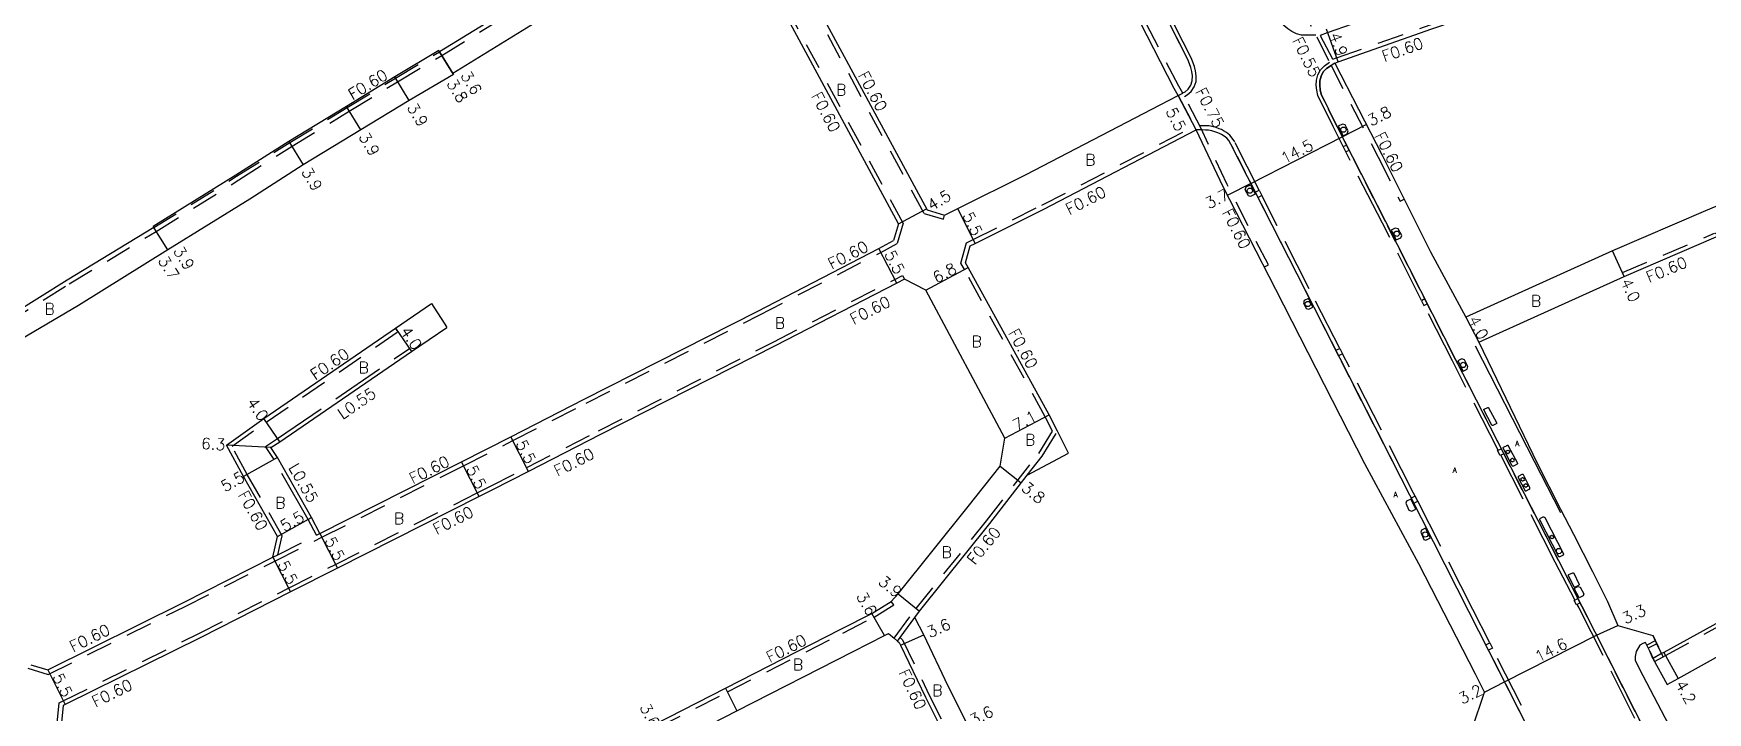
# Model space of a CAD drawing. Header units: metres. Extents: x -2400 to -1600, y -109800 to -109200.
# Drawn here: x -2226.4 to -1989.3, y -109442.1 to -109346 of the extents above; entities that cross this region are included whole.
import ezdxf

# ---------------------------------------------------------------- set-up
doc = ezdxf.new("R2010")
doc.units = ezdxf.units.M
doc.header["$LTSCALE"] = 2.5
for name, pattern in [('2213000', [1.5, 1, -0.5]), ('2232000', [2.5, 1.5, -1]), ('2233000', [4, 3, -1])]:
    doc.linetypes.add(name, pattern=pattern)
doc.layers.get('0').update_dxf_attribs({"color": 150, "lineweight": 30})
for name, color, linetype in [('2101000', 177, 'Continuous'), ('2102000', 191, 'Continuous'), ('2102001', 191, 'Continuous'), ('2213000', 6, '2213000'), ('2214000', 6, 'Continuous'), ('2214120', 2, 'Continuous'), ('2214990', 7, 'Continuous'), ('2232000', 4, '2232000'), ('2233000', 62, '2233000'), ('2235000', 7, 'Continuous'), ('2236000', 3, 'Continuous'), ('2236100', 96, 'Continuous'), ('2238000', 11, 'Continuous'), ('2239000', 3, 'Continuous'), ('6131000', 26, '613227'), ('9107000', 111, 'Continuous'), ('9201100', 215, 'Continuous'), ('9201500', 222, 'Continuous'), ('9202100', 82, 'Continuous'), ('9203500', 155, 'Continuous')]:
    doc.layers.add(name, color=color, linetype=linetype)
doc.styles.add('Dm_Anotation', font='txt.shx', dxfattribs={"bigfont": 'pscdm.shx'})
doc.linetypes.add('613227', pattern='A,3.5,[1,dmdr.shx,S=0.15,R=0,X=0,Y=0],0,[1,dmdr.shx,S=0.075,R=0,X=0,Y=0],1.5', length=5)

# ---------------------------------------------------------------- blocks, each defined once
blk = doc.blocks.new('223900')
blk.add_lwpolyline([(-0.22, -0.37), (-0.44, -0.3), (-0.47, -0.27), (-0.48, -0.24), (-0.44, 0.01), (-0.48, 0.23), (-0.47, 0.27), (-0.45, 0.29), (-0.21, 0.38), (-0.04, 0.53), (0, 0.54), (0.03, 0.53), (0.22, 0.37), (0.44, 0.3), (0.47, 0.27), (0.48, 0.24), (0.44, -0.01), (0.48, -0.23), (0.47, -0.27), (0.45, -0.29), (0.21, -0.38), (0.04, -0.53), (0, -0.54), (-0.03, -0.53)], close=True)
blk = doc.blocks.new('223800')
blk.add_circle((0, 0), 0.75)

msp = doc.modelspace()

# ---------------------------------------------------------------- linework, layer by layer
at = {"layer": '2101000'}
for points in [[(-2088.26, -109307.71), (-2098.72, -109313), (-2098.79, -109312.87), (-2107.38, -109317.16), (-2107.29, -109317.34), (-2111.65, -109319.54), (-2122.11, -109324.8), (-2122.84, -109325.19), (-2123.32, -109327.44), (-2123.23, -109327.62), (-2116.55, -109339.99), (-2099.85, -109370.93)], [(-2064.29, -109354.73), (-2064.83, -109353.76), (-2073.51, -109336.86), (-2080.75, -109322.59), (-2088.26, -109307.71)], [(-2103.89, -109372.9), (-2120.51, -109342.13), (-2127.19, -109329.75), (-2128.03, -109328.12), (-2130.36, -109329.5), (-2136.81, -109333.31), (-2146.44, -109339.05), (-2154.74, -109344.07), (-2167.01, -109351.61), (-2166.9, -109351.78), (-2173.22, -109355.44), (-2180.06, -109359.61), (-2188.19, -109364.56), (-2195.78, -109369.42), (-2207.4, -109376.59), (-2220.02, -109384.48), (-2239.07, -109395.68)], [(-2042.12, -109350.15), (-2041.61, -109349.96), (-2028.38, -109345.28), (-2014.97, -109340.69), (-1996.94, -109334.49)], [(-2156.61, -109340.99), (-2168.9, -109348.54), (-2169, -109348.37), (-2175.25, -109352.11), (-2182.09, -109356.28), (-2190.22, -109361.23), (-2197.74, -109366), (-2209.46, -109373.28), (-2209.36, -109373.45), (-2221.65, -109380.9), (-2241.26, -109393.15)], [(-2042.12, -109350.15), (-2035.4, -109363.19), (-2028.57, -109376.89), (-2023.53, -109386.14)], [(-2097.36, -109371.69), (-2095.49, -109370.73), (-2085.82, -109365.91), (-2066.84, -109356.06), (-2064.29, -109354.73)], [(-2085.68, -109408.51), (-2079.8, -109405.39), (-2081.38, -109402.29), (-2082.57, -109399.94), (-2094.04, -109379.11), (-2094.41, -109378.41), (-2093.74, -109376.01), (-2093.06, -109375.67), (-2083.32, -109370.81), (-2061.75, -109359.61)], [(-2020.92, -109439.22), (-2022.17, -109436.68), (-2030.21, -109421.06), (-2037.85, -109406.88), (-2050.43, -109382.2), (-2057.9, -109367.65), (-2061.75, -109359.61)], [(-1964.17, -109360.38), (-1964.76, -109360.63), (-1989.61, -109371.08), (-2002.75, -109376.71), (-2023.53, -109386.14)], [(-2021.68, -109389.68), (-2001.1, -109380.35), (-1988.08, -109374.77), (-1963.21, -109364.32), (-1960.19, -109365.89), (-1957.05, -109381.75), (-1953.66, -109397.85), (-1952.29, -109404.28), (-1951.92, -109405.86), (-1953.7, -109410), (-1954.14, -109410.25), (-1973.41, -109421.46), (-1975.61, -109422.68), (-1995.5, -109433.6)], [(-1993.47, -109437.28), (-1973.64, -109426.27), (-1951.9, -109413.92), (-1942.84, -109408.24), (-1936.21, -109404.03), (-1929.4, -109399.74), (-1915.35, -109390.24), (-1911.89, -109387.7), (-1895.37, -109376.01), (-1891.1, -109372.95), (-1883.15, -109367.02), (-1882.77, -109366.74)], [(-2185.84, -109416.76), (-2165.78, -109406.63), (-2158.78, -109403.06), (-2148.4, -109397.76), (-2123.93, -109385.31), (-2106.67, -109376.42), (-2104.6, -109375.29)], [(-2089.49, -109407.23), (-2088.83, -109403.28), (-2100.04, -109382.31), (-2103.06, -109380.75), (-2104.14, -109381.31), (-2121.37, -109390.18), (-2146.1, -109402.76), (-2156.28, -109407.96), (-2161.38, -109410.59), (-2163.3, -109411.54), (-2183.35, -109421.67), (-2190.01, -109425.04), (-2202.72, -109431.47), (-2221.91, -109441), (-2222.19, -109441.14), (-2222.44, -109443.53), (-2222.25, -109443.9), (-2221.06, -109446.3)], [(-2192.5, -109420.13), (-2191.83, -109417.21), (-2196.66, -109408.69), (-2199.07, -109404.23), (-2193.79, -109400.49), (-2175.12, -109387.7)], [(-2021.68, -109389.68), (-2013.46, -109406.82), (-2010.12, -109413.3), (-2008.29, -109416.84), (-2005.61, -109422.15), (-2003.46, -109426.38), (-2002, -109429.79), (-1997.05, -109431.23), (-1996.87, -109431.64), (-1996.29, -109432.86)], [(-2185.84, -109416.76), (-2187.03, -109414.52), (-2191.87, -109405.99), (-2192.78, -109404.6), (-2191.52, -109403.78), (-2172.86, -109391)], [(-2143.31, -109446.3), (-2138.44, -109443.8), (-2128.41, -109438.67), (-2112.04, -109430.32), (-2107.65, -109428.08), (-2104.95, -109426.39), (-2103.95, -109425.29), (-2094.03, -109412.93), (-2089.49, -109407.23)], [(-2092.86, -109446.3), (-2094.21, -109443.61), (-2096.84, -109438.38), (-2100.33, -109431.11), (-2101.58, -109428.64), (-2100.92, -109427.75), (-2090.95, -109415.33), (-2085.68, -109408.51)], [(-2226.78, -109435.34), (-2224.39, -109436.09), (-2205.18, -109426.55), (-2192.5, -109420.13)], [(-2135.42, -109446.3), (-2126.77, -109441.88), (-2110.33, -109433.49), (-2105.87, -109431.21), (-2105.29, -109430.91), (-2104.49, -109431.6), (-2104.03, -109431.99), (-2103.8, -109432.19), (-2103.6, -109432.6), (-2100.09, -109439.94), (-2097.43, -109445.23), (-2096.89, -109446.3)], [(-1997.48, -109433.45), (-1998.1, -109432.22), (-1998.48, -109432.33), (-1998.92, -109432.58), (-1999.41, -109433.47), (-1999.57, -109434.17), (-1999.55, -109434.69), (-1998.99, -109435.89), (-1995.37, -109442.81), (-1995.14, -109443.26), (-1990.17, -109452.96), (-1985.75, -109461.73)], [(-1995.5, -109433.6), (-1995.83, -109433.78)]]:
    msp.add_lwpolyline(points, dxfattribs=at)
at = {"layer": '2101000', "flags": 128}
for points in [[(-2103.89, -109372.9), (-2104.6, -109375.29)], [(-2099.85, -109370.93), (-2097.36, -109371.69)]]:
    msp.add_lwpolyline(points, dxfattribs=at)
at = {"layer": '2102000'}
for points in [[(-2175.12, -109387.7), (-2170.02, -109384.21)], [(-2172.86, -109391), (-2167.86, -109387.58)], [(-1997.08, -109434.47), (-1997.48, -109433.45)], [(-1997.08, -109434.47), (-1995.04, -109438.15), (-1993.47, -109437.28)], [(-1996.29, -109432.86), (-1995.83, -109433.78)], [(-2021.66, -109446.3), (-2022.63, -109444.43), (-2020.92, -109439.22)]]:
    msp.add_lwpolyline(points, dxfattribs=at)
at = {"layer": '2102001'}
msp.add_lwpolyline([(-2170.02, -109384.21), (-2169.69, -109384.72), (-2168.16, -109387.12), (-2167.86, -109387.58)], dxfattribs=at)
at = {"layer": '2213000'}
for points in [[(-2063.64, -109354.39), (-2063.61, -109354.37), (-2063.31, -109354.23), (-2062.88, -109353.83), (-2062.51, -109353.26), (-2062.29, -109352.64), (-2062.26, -109351.97), (-2062.35, -109351.34), (-2062.49, -109350.78), (-2062.84, -109349.85), (-2063.34, -109348.8), (-2064.75, -109346.04), (-2066.04, -109343.46)], [(-1988.5, -109463.46), (-1993.96, -109452.94), (-1997.85, -109445.32), (-2007.11, -109427.06), (-2010.43, -109420.59), (-2024.99, -109392.11), (-2034.91, -109372.6), (-2041.9, -109358.91), (-2044.02, -109354.56), (-2044.17, -109353.92), (-2044.24, -109353.28), (-2044.21, -109352.64), (-2044.05, -109351.98), (-2043.73, -109351.39), (-2043.26, -109350.92), (-2042.64, -109350.49)], [(-2000.95, -109471.27), (-2002.46, -109468.3), (-2008.75, -109455.96), (-2011.67, -109450.37), (-2023.11, -109427.79), (-2031.48, -109411.32), (-2046.27, -109382.37), (-2056.81, -109361.62), (-2057.12, -109361.11), (-2057.4, -109360.78), (-2057.77, -109360.49), (-2058.15, -109360.26), (-2058.43, -109360.12), (-2058.69, -109360.01), (-2059.11, -109359.86), (-2059.5, -109359.74), (-2059.98, -109359.65), (-2060.41, -109359.62), (-2060.87, -109359.61), (-2060.95, -109359.6)]]:
    msp.add_lwpolyline(points, dxfattribs=at)
at = {"layer": '2214000'}
for points in [[(-1996.72, -109431.96), (-1997.93, -109432.56)], [(-1996.5, -109432.41), (-1997.7, -109433)]]:
    msp.add_lwpolyline(points, dxfattribs=at)
at = {"layer": '2214000', "flags": 128}
for points in [[(-1997.48, -109433.45), (-1996.84, -109434.87)], [(-1996.29, -109432.86), (-1995.6, -109434.22)]]:
    msp.add_lwpolyline(points, dxfattribs=at)
at = {"layer": '2214120', "flags": 128}
msp.add_lwpolyline([(-1996.84, -109434.87), (-1995.6, -109434.22)], dxfattribs=at)
at = {"layer": '2214990'}
msp.add_lwpolyline([(-1997.09, -109434.46), (-1995.85, -109433.73)], dxfattribs=at)
at = {"layer": '2232000'}
for points in [[(-2052.07, -109379.02), (-2051.51, -109378.73), (-2057.35, -109367.36), (-2061.09, -109359.31), (-2063.64, -109354.39), (-2064.19, -109353.41), (-2072.96, -109336.58), (-2080.19, -109322.31), (-2087.82, -109307.32), (-2089.32, -109304), (-2098.56, -109286.51), (-2106.41, -109270.88), (-2111.89, -109260.23), (-2114.27, -109255.37), (-2119.45, -109245.3), (-2130.98, -109222.69), (-2138.08, -109208.82), (-2142.56, -109200)], [(-2092.16, -109253.57), (-2086.99, -109263.41), (-2081.88, -109273.53), (-2077.85, -109281.59), (-2070.81, -109295.18), (-2069.06, -109298.65), (-2061.19, -109314.05), (-2052.87, -109330.48), (-2044.66, -109346.42), (-2042.68, -109350.41), (-2035.95, -109363.47), (-2032.85, -109369.7), (-2032.29, -109369.42)], [(-2100.26, -109371.43), (-2117.08, -109340.28), (-2123.76, -109327.9), (-2123.23, -109327.62)], [(-2103.25, -109372.83), (-2119.99, -109341.85), (-2126.66, -109329.47), (-2127.19, -109329.75)], [(-2044.15, -109346.19), (-2043.12, -109345.83), (-2029.89, -109341.15), (-2016.38, -109336.52), (-1997.58, -109330.06)], [(-2042.39, -109349.6), (-2041.85, -109349.41), (-2028.58, -109344.72), (-2015.17, -109340.12), (-1997.14, -109333.92)], [(-2240.96, -109393.66), (-2221.34, -109381.42), (-2209.04, -109373.97), (-2197.31, -109366.67), (-2189.79, -109361.91), (-2181.68, -109356.96), (-2174.84, -109352.79), (-2168.58, -109349.05), (-2156.3, -109341.5)], [(-2042.39, -109349.6), (-2044.15, -109346.19)], [(-2209.36, -109373.45), (-2197.63, -109366.16), (-2190.11, -109361.4), (-2181.99, -109356.45), (-2175.15, -109352.28), (-2168.9, -109348.54)], [(-2064.29, -109354.73), (-2062.02, -109359.08)], [(-2084.04, -109405.42), (-2082.07, -109402.26), (-2083.1, -109400.22), (-2094.57, -109379.39), (-2095.06, -109378.48), (-2094.25, -109375.59), (-2093.33, -109375.13), (-2083.59, -109370.27), (-2062.02, -109359.08)], [(-1995.83, -109433.78), (-1995.6, -109434.22), (-1995.26, -109434.04), (-1973.16, -109421.9), (-1953.31, -109410.35), (-1951.4, -109405.91), (-1951.8, -109404.17), (-1953.17, -109397.75), (-1956.56, -109381.65), (-1959.75, -109365.55), (-1963.19, -109363.77), (-1988.27, -109374.31)], [(-2100.26, -109371.43), (-2097.54, -109372.27), (-2097.36, -109371.69)], [(-2001.1, -109380.35), (-2001.34, -109379.81), (-1988.31, -109374.22)], [(-2243.93, -109401.28), (-2244.46, -109401.55), (-2240.82, -109408.66), (-2227.2, -109435.84), (-2224.34, -109436.74), (-2204.91, -109427.08), (-2192.23, -109420.67), (-2185.56, -109417.3), (-2165.51, -109407.17), (-2158.5, -109403.59), (-2148.13, -109398.3), (-2123.65, -109385.85), (-2106.39, -109376.95), (-2104.1, -109375.7)], [(-2221.73, -109446.3), (-2222.79, -109444.17), (-2223.05, -109443.64), (-2222.75, -109440.75), (-2222.18, -109440.46), (-2202.99, -109430.93), (-2190.29, -109424.5), (-2183.63, -109421.14), (-2163.57, -109411), (-2161.66, -109410.06), (-2156.55, -109407.42), (-2146.37, -109402.23), (-2121.64, -109389.65), (-2104.41, -109380.77), (-2103.34, -109380.22), (-2103.06, -109380.75)], [(-2191.8, -109419.78), (-2191.19, -109417.11), (-2196.13, -109408.4), (-2198.29, -109404.41), (-2193.45, -109400.98), (-2174.78, -109388.2), (-2175.12, -109387.7)], [(-2083.57, -109405.79), (-2081.38, -109402.29)], [(-2104.49, -109431.6), (-2101.39, -109427.37), (-2091.42, -109414.95), (-2084.04, -109405.42)], [(-2085.68, -109408.51), (-2083.57, -109405.79)], [(-2192.5, -109420.13), (-2191.8, -109419.78), (-2186.33, -109417.01), (-2185.84, -109416.76)], [(-2142, -109446.3), (-2138.16, -109444.34), (-2128.13, -109439.2), (-2111.76, -109430.86), (-2107.35, -109428.6), (-2104.56, -109426.86), (-2104.95, -109426.39)], [(-2104.03, -109431.99), (-2103.68, -109431.51), (-2101.58, -109428.64)], [(-2103.68, -109431.51), (-2103.31, -109431.82), (-2099.55, -109439.68), (-2096.89, -109444.96), (-2096.22, -109446.3)]]:
    msp.add_lwpolyline(points, dxfattribs=at)
at = {"layer": '2232000', "flags": 128}
msp.add_lwpolyline([(-2103.25, -109372.83), (-2104.1, -109375.7)], dxfattribs=at)
at = {"layer": '2233000'}
for points in [[(-2044.77, -109346.21), (-2045.45, -109346.2), (-2046.2, -109346.2), (-2046.81, -109346.19), (-2047.55, -109346), (-2048.21, -109345.67), (-2048.74, -109345.29), (-2049.3, -109344.82), (-2049.7, -109344.42), (-2049.95, -109344.06), (-2052.44, -109339.25), (-2058.18, -109327.95)], [(-2063.41, -109354.89), (-2062.99, -109354.65), (-2062.44, -109354.16), (-2062.01, -109353.51), (-2061.75, -109352.74), (-2061.72, -109351.95), (-2061.81, -109351.24), (-2061.97, -109350.62), (-2062.33, -109349.63), (-2062.86, -109348.55), (-2064.27, -109345.79), (-2065.55, -109343.22), (-2067.21, -109339.95), (-2067.62, -109339.16)], [(-2040.91, -109361.97), (-2042.35, -109359.14), (-2044.49, -109354.73), (-2044.66, -109354), (-2044.75, -109353.29), (-2044.7, -109352.57), (-2044.52, -109351.8), (-2044.13, -109351.09), (-2043.58, -109350.53), (-2042.87, -109350.03)], [(-2052.81, -109368.14), (-2056.28, -109361.31), (-2056.63, -109360.76), (-2056.97, -109360.34), (-2057.42, -109359.98), (-2057.86, -109359.73), (-2058.17, -109359.57), (-2058.47, -109359.44), (-2058.91, -109359.28), (-2059.35, -109359.15), (-2059.9, -109359.04), (-2060.38, -109359.01), (-2060.9, -109359.01), (-2061.23, -109359.03)], [(-2029.8, -109383.77), (-2035.36, -109372.83), (-2040.52, -109362.73)], [(-2041.41, -109390.54), (-2045.72, -109382.1), (-2052.43, -109368.9)], [(-2018.97, -109404.98), (-2025.44, -109392.33), (-2029.45, -109384.45)], [(-2186.33, -109417.01), (-2187.51, -109414.78), (-2192.34, -109406.27), (-2193.54, -109404.43), (-2191.83, -109403.32), (-2173.17, -109390.55), (-2172.86, -109391)], [(-2030.73, -109411.46), (-2030.94, -109411.04), (-2041.02, -109391.31)], [(-2008.12, -109426.18), (-2010.87, -109420.82), (-2018.61, -109405.68)], [(-2020.15, -109432.26), (-2022.56, -109427.51), (-2030.36, -109412.19)], [(-2007.8, -109426.81), (-2007.55, -109427.29), (-1998.3, -109445.54), (-1994.4, -109453.17), (-1988.93, -109463.73)], [(-2011.69, -109450.33), (-2011.15, -109450.06), (-2019.78, -109433.01)]]:
    msp.add_lwpolyline(points, dxfattribs=at)
at = {"layer": '2235000'}
for points in [[(-2040.07, -109362.5), (-2040.52, -109362.73), (-2040.91, -109361.97), (-2040.46, -109361.75)], [(-2053.36, -109368.42), (-2052.81, -109368.14), (-2052.43, -109368.9), (-2052.97, -109369.18)], [(-2029.35, -109383.54), (-2029.84, -109383.79), (-2029.49, -109384.47), (-2029, -109384.22)], [(-2041.96, -109390.82), (-2041.41, -109390.54), (-2041.02, -109391.31), (-2041.56, -109391.58)], [(-2018.16, -109405.46), (-2018.68, -109405.72), (-2019.04, -109405.02), (-2018.52, -109404.75)], [(-2030.73, -109411.46), (-2031.27, -109411.74), (-2030.9, -109412.46), (-2030.36, -109412.19)], [(-2007.36, -109426.57), (-2007.89, -109426.85), (-2008.22, -109426.23), (-2007.68, -109425.95)], [(-2020.7, -109432.54), (-2020.15, -109432.26), (-2019.78, -109433.01), (-2020.32, -109433.29)]]:
    msp.add_lwpolyline(points, close=True, dxfattribs=at)
at = {"layer": '2236000'}
for points in [[(-2040.21, -109359.76), (-2040.65, -109358.87), (-2041.02, -109358.77), (-2041.61, -109359.08), (-2040.92, -109360.44), (-2040.35, -109360.15)], [(-2053.37, -109368.72), (-2054.03, -109369.06), (-2054.33, -109368.95), (-2054.79, -109368.07), (-2054.67, -109367.68), (-2054.06, -109367.37)], [(-2032.63, -109374.54), (-2033.11, -109373.63), (-2033.55, -109373.5), (-2034.1, -109373.79), (-2033.39, -109375.19), (-2032.76, -109374.88)], [(-2046.15, -109384.92), (-2045.79, -109384.99), (-2045.2, -109384.69), (-2045.83, -109383.46), (-2046.42, -109383.77), (-2046.55, -109384.08)], [(-2024.09, -109392.02), (-2024.67, -109392.32), (-2023.94, -109393.77), (-2023.35, -109393.47), (-2023.25, -109393.11), (-2023.71, -109392.18)], [(-2031.6, -109413.46), (-2031.2, -109413.6), (-2030.62, -109413.33), (-2031.34, -109411.91), (-2031.93, -109412.19), (-2032.06, -109412.49)], [(-2029.19, -109417.7), (-2028.56, -109417.37), (-2029.26, -109416), (-2029.81, -109416.27), (-2029.94, -109416.59), (-2029.47, -109417.61)], [(-2008.19, -109424.55), (-2007.68, -109424.29), (-2007.33, -109424.35), (-2006.82, -109425.29), (-2006.94, -109425.57), (-2007.51, -109425.87)]]:
    msp.add_lwpolyline(points, close=True, dxfattribs=at)
at = {"layer": '2236100'}
for points in [[(-2020.95, -109399.15), (-2020.45, -109398.92), (-2020.43, -109398.92), (-2020.4, -109398.92), (-2020.37, -109398.92), (-2020.35, -109398.94), (-2020.33, -109398.95), (-2020.32, -109398.97), (-2019.19, -109401.06), (-2019.18, -109401.09), (-2019.18, -109401.14), (-2019.19, -109401.17), (-2019.2, -109401.21), (-2019.22, -109401.23), (-2019.23, -109401.24), (-2019.74, -109401.46), (-2019.76, -109401.47), (-2019.79, -109401.47), (-2019.81, -109401.46), (-2019.83, -109401.45), (-2019.85, -109401.44), (-2019.86, -109401.43), (-2020.99, -109399.23), (-2020.99, -109399.22), (-2020.99, -109399.2), (-2020.99, -109399.19), (-2020.98, -109399.17), (-2020.97, -109399.16)], [(-2016.28, -109406.93), (-2016.81, -109407.21), (-2016.84, -109407.22), (-2016.87, -109407.22), (-2016.9, -109407.22), (-2016.93, -109407.21), (-2016.96, -109407.19), (-2016.97, -109407.17), (-2018.25, -109404.7), (-2018.26, -109404.68), (-2018.26, -109404.66), (-2018.26, -109404.63), (-2018.25, -109404.61), (-2018.24, -109404.59), (-2018.23, -109404.56), (-2018.21, -109404.55), (-2017.69, -109404.28), (-2017.67, -109404.27), (-2017.64, -109404.26), (-2017.6, -109404.27), (-2017.56, -109404.3), (-2017.55, -109404.32), (-2017.54, -109404.35), (-2016.25, -109406.82), (-2016.24, -109406.84), (-2016.24, -109406.86), (-2016.25, -109406.89), (-2016.26, -109406.91), (-2016.27, -109406.92)], [(-2015.59, -109408.39), (-2016.06, -109408.63), (-2016.09, -109408.67), (-2016.11, -109408.72), (-2016.12, -109408.77), (-2016.12, -109408.82), (-2015.21, -109410.63), (-2015.19, -109410.66), (-2015.17, -109410.7), (-2015.12, -109410.72), (-2015.07, -109410.73), (-2015.01, -109410.72), (-2014.58, -109410.5), (-2014.53, -109410.47), (-2014.49, -109410.42), (-2014.47, -109410.37), (-2014.46, -109410.32), (-2014.46, -109410.25), (-2015.38, -109408.44), (-2015.41, -109408.42), (-2015.47, -109408.4), (-2015.53, -109408.39)], [(-2008.26, -109422.38), (-2007.52, -109423.88), (-2007.5, -109423.92), (-2007.5, -109423.96), (-2007.5, -109424.01), (-2007.52, -109424.05), (-2007.54, -109424.09), (-2007.57, -109424.13), (-2008.04, -109424.36), (-2008.07, -109424.37), (-2008.1, -109424.36), (-2008.14, -109424.36), (-2008.18, -109424.34), (-2008.21, -109424.31), (-2008.23, -109424.29), (-2008.25, -109424.24), (-2009, -109422.75), (-2009.01, -109422.73), (-2009.01, -109422.71), (-2009.01, -109422.69), (-2009.01, -109422.66), (-2009, -109422.63), (-2008.98, -109422.61), (-2008.96, -109422.59), (-2008.4, -109422.32), (-2008.38, -109422.31), (-2008.36, -109422.32), (-2008.33, -109422.33), (-2008.3, -109422.34), (-2008.28, -109422.36)]]:
    msp.add_lwpolyline(points, close=True, dxfattribs=at)
msp.add_lwpolyline([(-2012.31, -109414.58), (-2009.73, -109419.62), (-2009.71, -109419.65), (-2009.71, -109419.69), (-2009.72, -109419.74), (-2009.74, -109419.78), (-2009.77, -109419.81), (-2010.25, -109420.05), (-2010.29, -109420.06), (-2010.33, -109420.06), (-2010.37, -109420.05), (-2010.41, -109420.02), (-2010.43, -109419.97), (-2013.01, -109414.93), (-2013.04, -109414.88), (-2013.05, -109414.81), (-2013.05, -109414.75), (-2013.03, -109414.7), (-2013, -109414.64), (-2012.95, -109414.6), (-2012.58, -109414.41), (-2012.51, -109414.4), (-2012.43, -109414.43), (-2012.36, -109414.48), (-2012.32, -109414.54), (-2012.31, -109414.58)], dxfattribs=at)
at = {"layer": '6131000'}
for points in [[(-2010.09, -109413.82), (-2013.8, -109406.55), (-2022.18, -109390.23)], [(-1997.06, -109431.16), (-1996.74, -109431.87), (-1996.27, -109432.85)]]:
    msp.add_lwpolyline(points, dxfattribs=at)
at = {"layer": '9107000'}
for points in [[(-2064.29, -109354.73), (-2063.64, -109354.39), (-2063.61, -109354.37), (-2063.31, -109354.23), (-2062.88, -109353.83), (-2062.51, -109353.26), (-2062.29, -109352.64), (-2062.26, -109351.97), (-2062.35, -109351.34), (-2062.49, -109350.78), (-2062.84, -109349.85), (-2063.34, -109348.8), (-2064.75, -109346.04), (-2066.04, -109343.46)], [(-2042.12, -109350.15), (-2042.64, -109350.49), (-2043.26, -109350.92), (-2043.73, -109351.39), (-2044.05, -109351.98), (-2044.21, -109352.64), (-2044.24, -109353.28), (-2044.17, -109353.92), (-2044.02, -109354.56), (-2041.9, -109358.91), (-2034.91, -109372.6), (-2024.99, -109392.11), (-2010.43, -109420.59), (-2007.11, -109427.06), (-1997.85, -109445.32), (-1993.96, -109452.94), (-1988.5, -109463.46)], [(-2000.95, -109471.27), (-2002.46, -109468.3), (-2008.75, -109455.96), (-2011.67, -109450.37), (-2023.11, -109427.79), (-2031.48, -109411.32), (-2046.27, -109382.37), (-2056.81, -109361.62), (-2057.12, -109361.11), (-2057.4, -109360.78), (-2057.77, -109360.49), (-2058.15, -109360.26), (-2058.43, -109360.12), (-2058.69, -109360.01), (-2059.11, -109359.86), (-2059.5, -109359.74), (-2059.98, -109359.65), (-2060.41, -109359.62), (-2060.87, -109359.61), (-2060.95, -109359.6), (-2061.75, -109359.61)]]:
    msp.add_lwpolyline(points, dxfattribs=at)
at = {"layer": '9201100'}
for points in [[(-2041.61, -109349.96), (-2043.28, -109345.36)], [(-2166.9, -109351.78), (-2168.9, -109348.54)], [(-2168.9, -109348.54), (-2167.01, -109351.61)], [(-2173.22, -109355.44), (-2175.25, -109352.11)], [(-2180.06, -109359.61), (-2182.09, -109356.28)], [(-2061.75, -109359.61), (-2064.29, -109354.73)], [(-2190.22, -109361.23), (-2188.19, -109364.56)], [(-2093.06, -109375.67), (-2095.49, -109370.73)], [(-2207.4, -109376.59), (-2209.46, -109373.28)], [(-2207.4, -109376.59), (-2209.36, -109373.45)], [(-2104.14, -109381.31), (-2106.67, -109376.42)], [(-2001.1, -109380.35), (-2002.75, -109376.71)], [(-2100.04, -109382.31), (-2094.04, -109379.11)], [(-2023.53, -109386.14), (-2021.68, -109389.68)], [(-2175.12, -109387.7), (-2172.86, -109391)], [(-2191.52, -109403.78), (-2193.79, -109400.49)], [(-2088.83, -109403.28), (-2082.57, -109399.94)], [(-2156.28, -109407.96), (-2158.78, -109403.06)], [(-2192.78, -109404.6), (-2199.07, -109404.23)], [(-2191.87, -109405.99), (-2196.66, -109408.69)], [(-2163.3, -109411.54), (-2165.78, -109406.63)], [(-2089.49, -109407.23), (-2086.52, -109409.6)], [(-2191.83, -109417.21), (-2187.03, -109414.52)], [(-2185.84, -109416.76), (-2183.35, -109421.67)], [(-2192.5, -109420.13), (-2190.01, -109425.04)], [(-2103.95, -109425.29), (-2100.92, -109427.75)], [(-2105.87, -109431.21), (-2107.65, -109428.08)], [(-2103.6, -109432.6), (-2100.33, -109431.11)], [(-1995.5, -109433.6), (-1993.47, -109437.28)], [(-2224.39, -109436.09), (-2221.91, -109441)], [(-2128.41, -109438.67), (-2126.77, -109441.88)]]:
    msp.add_lwpolyline(points, dxfattribs=at)
at = {"layer": '9201100', "flags": 128}
for points in [[(-2041.05, -109360.58), (-2037.64, -109358.82)], [(-2053.98, -109367.18), (-2041.05, -109360.58)], [(-2053.98, -109367.18), (-2057.27, -109368.87)], [(-2103.89, -109372.9), (-2099.94, -109370.76)], [(-2005.02, -109431.17), (-2002, -109429.79)], [(-2018.05, -109437.77), (-2005.02, -109431.17)], [(-2020.92, -109439.22), (-2018.05, -109437.77)]]:
    msp.add_lwpolyline(points, dxfattribs=at)

# ---------------------------------------------------------------- block references
at = {"layer": '2238000', "xscale": 0.5, "yscale": 0.5, "zscale": 0.5}
for p in [(-2040.88, -109359.57, 8.02), (-2054.13, -109368.21, 8.15), (-2033.33, -109374.31, 8.65), (-2045.94, -109384.26, 8.82), (-2023.92, -109392.89, 9.52), (-2029.29, -109416.9, 10.24), (-2010.35, -109419.25, 10.7)]:
    msp.add_blockref('223800', p, dxfattribs=at)
at = {"layer": '2239000', "xscale": 0.5, "yscale": 0.5, "zscale": 0.5}
for p in [(-2017.59, -109405.21, 10.11), (-2016.95, -109406.37, 10.11), (-2015.48, -109409.09, 10.24), (-2015.05, -109409.97, 10.24), (-2011.37, -109417.26, 10.58)]:
    msp.add_blockref('223900', p, dxfattribs=at)

# ---------------------------------------------------------------- texts
at = {"layer": '9201500', "style": 'Dm_Anotation'}
for s, rotation, p in [('4.9', 289.9393, (-2042.9, -109346.12)), ('3.6', 301.6786, (-2165.98, -109351.9)), ('3.8', 301.6786, (-2167.96, -109353.03)), ('3.9', 301.3601, (-2173.57, -109356.41)), ('5.5', 297.5201, (-2066.1, -109356.94)), ('3.8', 27.2571, (-2036.96, -109359.13)), ('3.9', 301.3613, (-2180.41, -109360.58)), ('14.5', 27.0535, (-2049.24, -109364.48)), ('3.9', 301.3603, (-2188.53, -109365.53)), ('4.5', 30.9356, (-2099.2, -109371.13)), ('3.7', 27.162, (-2059.93, -109370.86)), ('5.5', 296.1499, (-2094.89, -109371.72)), ('3.7', 302.0081, (-2208.83, -109378.1)), ('3.9', 302.0081, (-2206.67, -109376.73)), ('5.5', 297.3879, (-2105.94, -109377.18)), ('6.8', 28.1143, (-2098.5, -109381.37)), ('4.0', 294.4019, (-2001.66, -109381.05)), ('4.0', 297.6211, (-2023.26, -109386.45)), ('4.0', 304.3955, (-2174.53, -109388.12)), ('4.0', 304.5933, (-2196.27, -109398.2)), ('7.1', 28.1094, (-2087.16, -109402.28)), ('6.3', 356.672, (-2202.7, -109404.79)), ('5.5', 297.0202, (-2158.16, -109404.03)), ('5.5', 29.4729, (-2199.3, -109410.95)), ('5.5', 296.8107, (-2165.18, -109407.61)), ('3.8', 321.3544, (-2086.63, -109410.54)), ('5.5', 29.2596, (-2190.87, -109416.56)), ('5.5', 296.8094, (-2185.23, -109417.74)), ('5.5', 296.8254, (-2191.89, -109421.11)), ('3.9', 320.8578, (-2106.89, -109423.81)), ('3.6', 299.5497, (-2109.94, -109425.62)), ('3.3', 24.4688, (-2000.96, -109429.62)), ('3.6', 24.4222, (-2099.45, -109431.59)), ('14.6', 26.8787, (-2013.25, -109435.06)), ('5.5', 296.8562, (-2223.79, -109437.07)), ('3.2', 26.8464, (-2024.07, -109441.01)), ('4.2', 299.0409, (-1993.92, -109438.1)), ('3.6', 297.1038, (-2140.59, -109441.34)), ('3.6', 26.7338, (-2093.32, -109444.05))]:
    msp.add_text(s, height=1.6, rotation=rotation, dxfattribs=at).set_placement(p)
at = {"layer": '9202100', "style": 'Dm_Anotation'}
for s, height, p in [('B', 1.6, (-2112.72, -109354.73)), ('B', 1.6, (-2077.43, -109364.65)), ('B', 1.6, (-2224.83, -109385.76)), ('B', 1.6, (-2014.32, -109384.63)), ('B', 1.6, (-2121.41, -109387.75)), ('B', 1.6, (-2093.53, -109390.37)), ('B', 1.6, (-2180.35, -109394.07)), ('B', 1.6, (-2085.96, -109404.29)), ('A', 0.75, (-2016.55, -109404.38, 10.04)), ('A', 0.75, (-2025.41, -109408.15, 10.04)), ('A', 0.75, (-2033.79, -109411.63, 10.12)), ('B', 1.6, (-2192.16, -109413.21)), ('B', 1.6, (-2175.35, -109415.43)), ('B', 1.6, (-2097.78, -109420.21)), ('B', 1.6, (-2118.83, -109436.13)), ('B', 1.6, (-2099.1, -109439.78))]:
    msp.add_text(s, height=height, dxfattribs=at).set_placement(p)
at = {"layer": '9203500', "style": 'Dm_Anotation'}
for s, rotation, p in [('F0.55', 296.3927, (-2048.18, -109346.92)), ('F0.60', 19.9366, (-2035.08, -109350.02)), ('F0.60', 31.3604, (-2181.21, -109355.42)), ('F0.60', 298.0294, (-2109.67, -109351.84)), ('F0.75', 297.4275, (-2061.89, -109354.15)), ('F0.60', 298.04, (-2116.29, -109354.79)), ('F0.60', 297.2571, (-2036.54, -109360.42)), ('F0.60', 27.4288, (-2079.68, -109371.69)), ('F0.60', 297.162, (-2058.11, -109371.29)), ('F0.60', 27.2585, (-2113.36, -109379.42)), ('F0.60', 22.7988, (-1997.58, -109381.29)), ('F0.60', 27.2622, (-2110.23, -109387.24)), ('F0.60', 298.8369, (-2088.4, -109388.33)), ('F0.60', 34.3914, (-2186.49, -109395.12)), ('L0.55', 34.3955, (-2182.63, -109400.67)), ('F0.60', 26.8093, (-2172.69, -109409.82)), ('F0.60', 27.0228, (-2152.18, -109408.74)), ('L0.55', 299.5542, (-2190.33, -109407.4)), ('F0.60', 299.5542, (-2197.5, -109411.29)), ('F0.60', 26.8093, (-2169.3, -109416.97)), ('F0.60', 50.8569, (-2093.09, -109421.32)), ('F0.60', 26.4242, (-2220.8, -109433.63)), ('F0.60', 27.0118, (-2122.11, -109435.12)), ('F0.60', 295.5719, (-2103.93, -109436.45)), ('F0.60', 26.4242, (-2217.62, -109441.42))]:
    msp.add_text(s, height=1.6, rotation=rotation, dxfattribs=at).set_placement(p)

doc.saveas('drawing.dxf')
